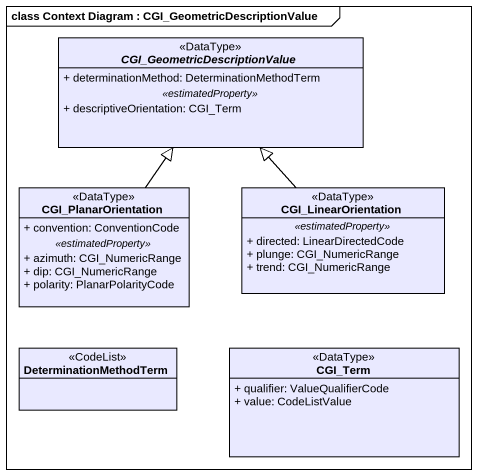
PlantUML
@startuml
mainframe class Context Diagram : CGI_GeometricDescriptionValue
hide circle
hide empty members
skinparam classAttributeIconSize 0
abstract class "CGI_GeometricDescriptionValue" as CGI_GeometricDescriptionValu <<DataType>> #E9E9FF {
  + determinationMethod: DeterminationMethodTerm
  .. <<estimatedProperty>> ..
  + descriptiveOrientation: CGI_Term
}
class CGI_PlanarOrientation <<DataType>> #E9E9FF {
  + convention: ConventionCode
  .. <<estimatedProperty>> ..
  + azimuth: CGI_NumericRange
  + dip: CGI_NumericRange
  + polarity: PlanarPolarityCode
}
class CGI_LinearOrientation <<DataType>> #E9E9FF {
  .. <<estimatedProperty>> ..
  + directed: LinearDirectedCode
  + plunge: CGI_NumericRange
  + trend: CGI_NumericRange
}
class DeterminationMethodTerm <<CodeList>> #E9E9FF
class CGI_Term <<DataType>> #E9E9FF {
  + qualifier: ValueQualifierCode
  + value: CodeListValue
}
CGI_PlanarOrientation -up-|> CGI_GeometricDescriptionValu
CGI_LinearOrientation -up-|> CGI_GeometricDescriptionValu
@enduml
